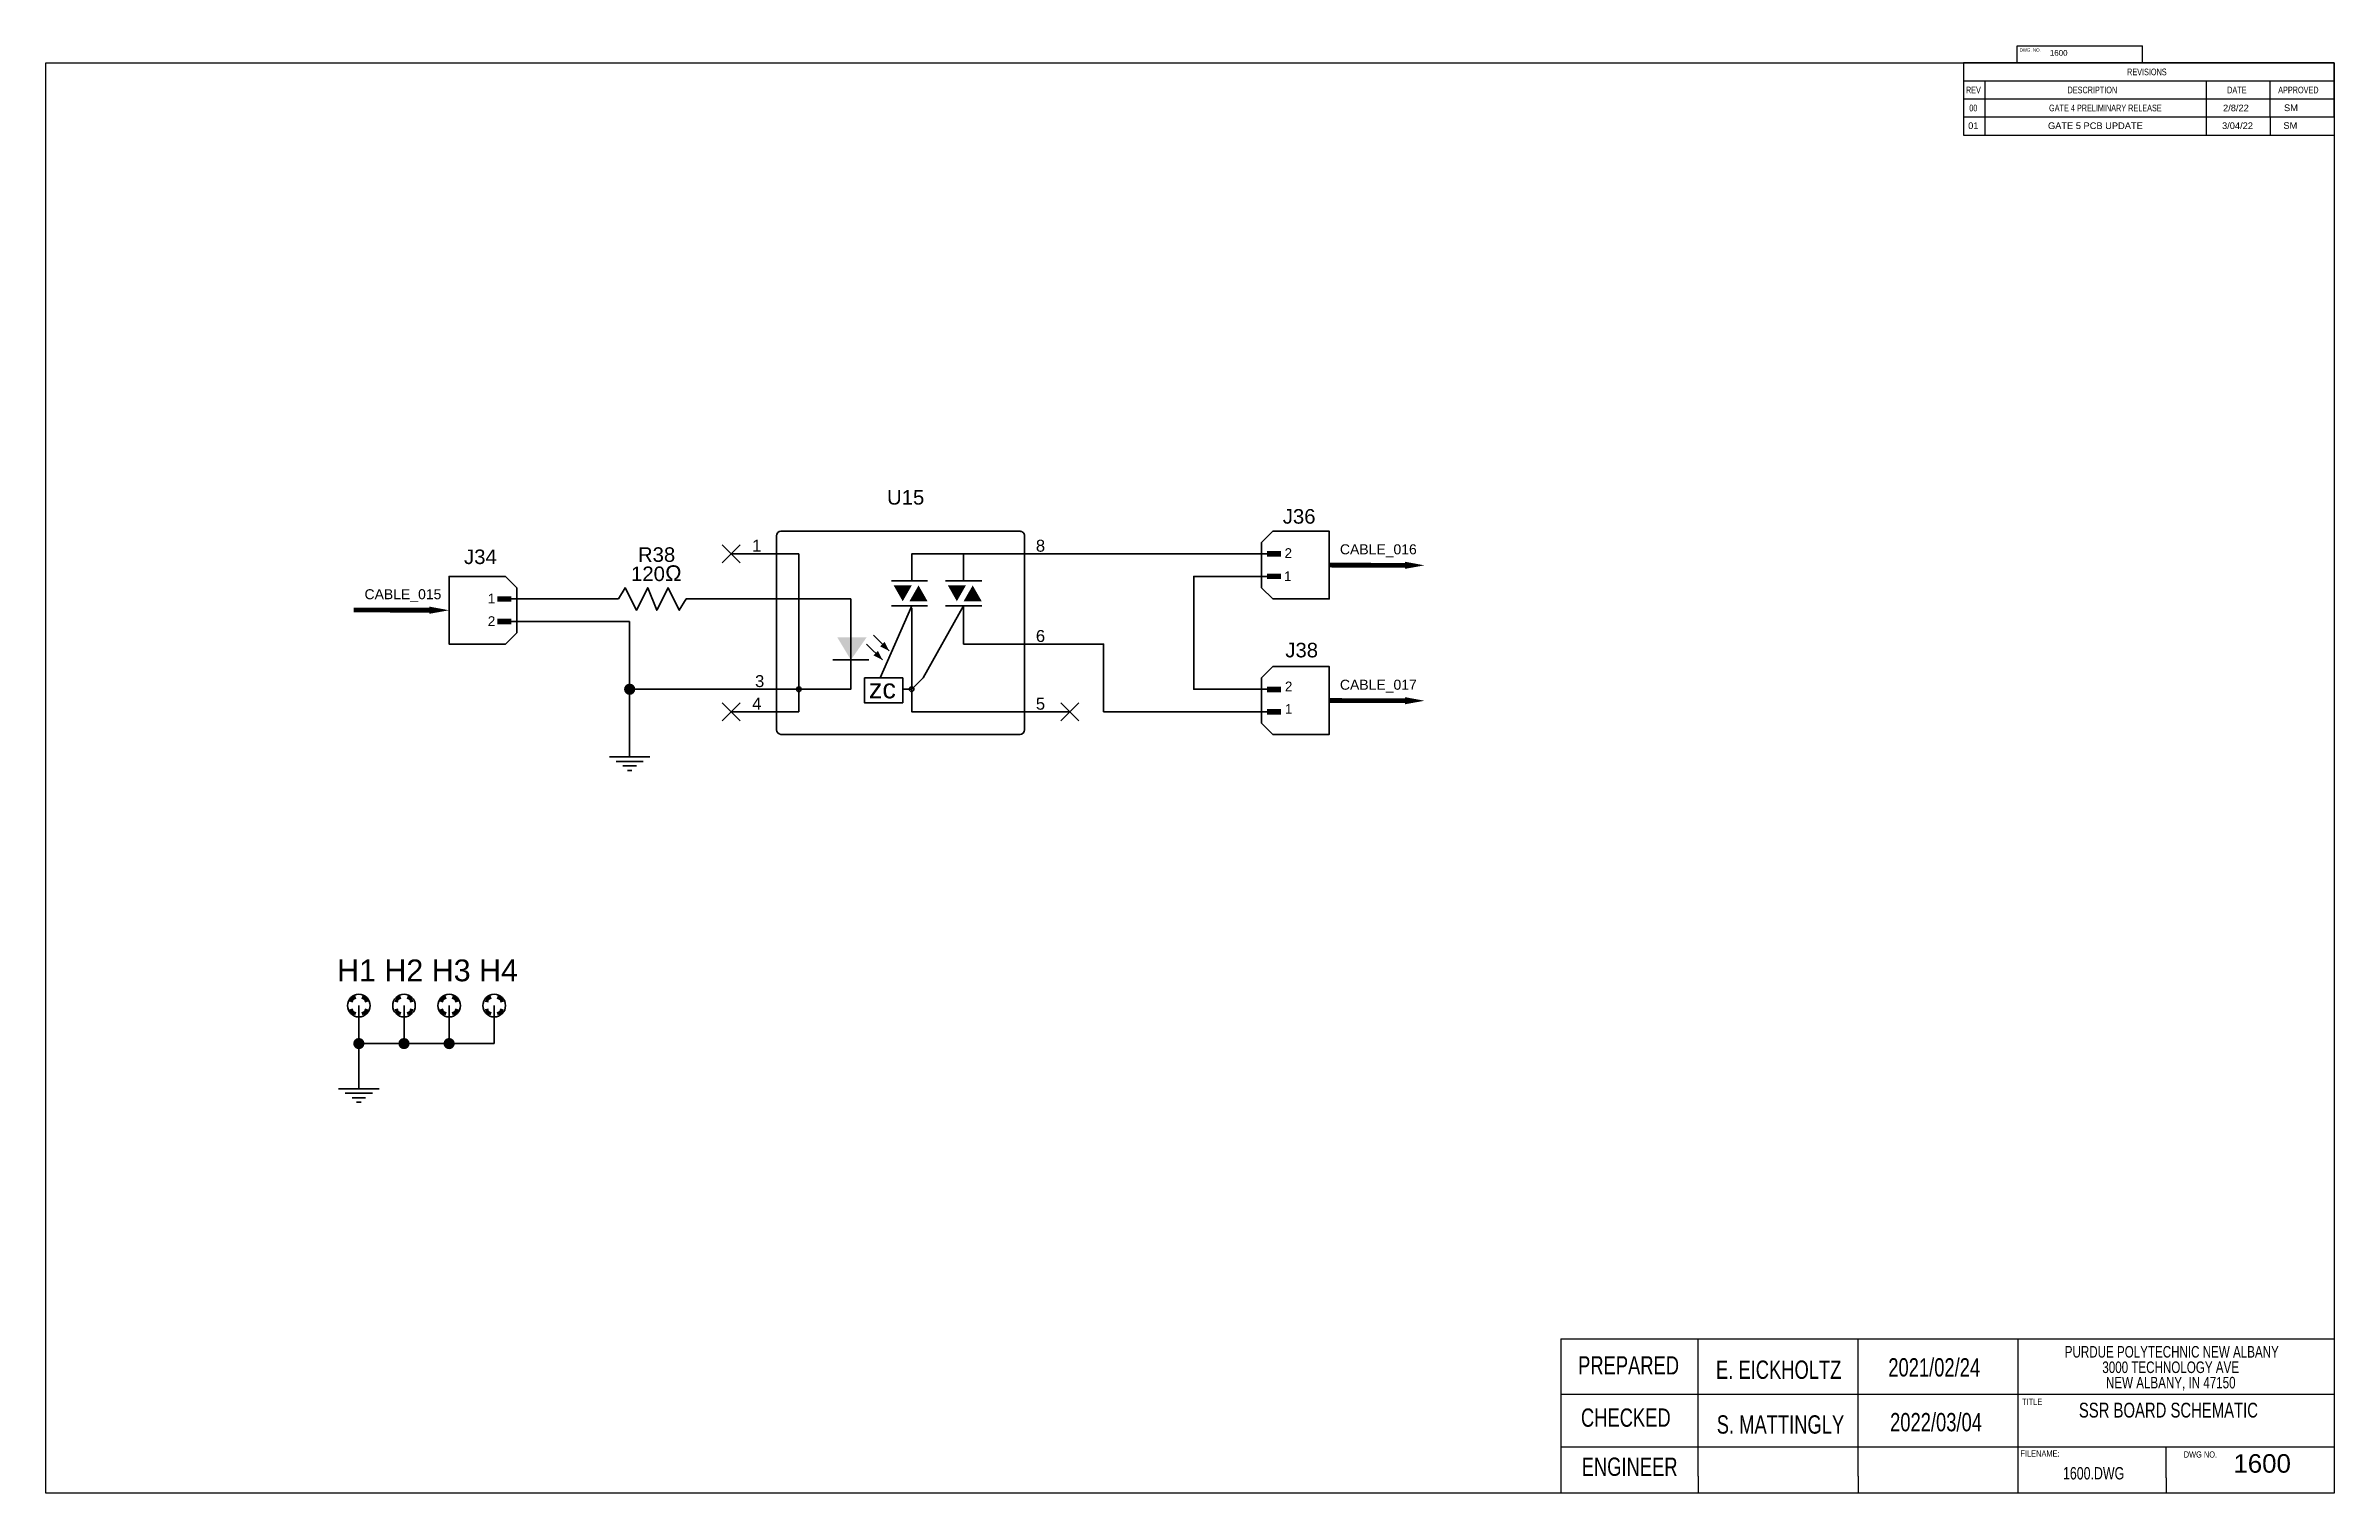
# Model space of a CAD drawing. Header units: inches. Extents: x 2.5 to 50.5, y 2.5 to 32.9.
import ezdxf

# ---------------------------------------------------------------- set-up
doc = ezdxf.new("R2010")
doc.units = ezdxf.units.IN
doc.header["$MEASUREMENT"] = 0
for name, color, linetype, true_color in [('PDF3_Geometry', 7, 'Continuous', 0x870000), ('PDF3_Solid Fills', 7, 'Continuous', 0x870000), ('PDF3_Text', 7, 'Continuous', 0x840000), ('PDF5_Text', 7, 'Continuous', 0xa44a4a)]:
    doc.layers.add(name, color=color, linetype=linetype, true_color=true_color)
doc.layers.add('SLD-0', color=7, linetype='Continuous')
doc.styles.add('PDF Arial', font='arial.ttf')
doc.styles.add('SLDTEXTSTYLE0', font='TXT', dxfattribs={"width": 0.75})
doc.styles.get("Standard").update_dxf_attribs({"font": 'arial.ttf'})

# ---------------------------------------------------------------- blocks, each defined once
blk = doc.blocks.new('SW_NOTE_0_8')
at = {"layer": 'SLD-0', "color": 0, "char_height": 0.125, "attachment_point": 2, "style": 'SLDTEXTSTYLE0'}
for s, insert in [('PURDUE POLYTECHNIC NEW ALBANY', (1.434, 0.161)), ('3000 TECHNOLOGY AVE', (1.422, -0.006)), ('NEW ALBANY, IN 47150', (1.423, -0.172))]:
    blk.add_mtext(s, dxfattribs=dict(at, insert=insert))
blk = doc.blocks.new('SW_TABLEANNOTATION_0')
at = {"color": 0, "linetype": 'Continuous', "lineweight": 25}
for p, q in [((0, 0), (0, -0.338)), ((0, 0), (0.4, 0)), ((0, 0), (0, -1.015)), ((6.955, 0), (0, 0)), ((0.4, 0), (4.55, 0)), ((4.55, 0), (5.75, 0)), ((5.75, 0), (6.955, 0)), ((6.955, 0), (6.955, -0.338)), ((6.955, -1.015), (6.955, 0)), ((0, -0.338), (0, -0.677)), ((0, -0.338), (0.4, -0.338)), ((0.4, -0.338), (0.4, -0.677)), ((0.4, -0.338), (4.55, -0.338)), ((4.55, -0.338), (4.55, -0.677)), ((4.55, -0.338), (5.75, -0.338)), ((5.75, -0.338), (5.75, -0.677)), ((5.75, -0.338), (6.955, -0.338)), ((6.955, -0.338), (6.955, -0.677)), ((0, -0.677), (0.4, -0.677)), ((0, -0.677), (0, -1.015)), ((0, -0.677), (6.955, -0.677)), ((0.4, -0.677), (4.55, -0.677)), ((0.4, -0.677), (0.4, -1.015)), ((4.55, -0.677), (5.75, -0.677)), ((4.55, -0.677), (4.55, -1.015)), ((5.75, -0.677), (6.955, -0.677)), ((5.75, -0.677), (5.75, -1.015)), ((6.955, -0.677), (6.955, -1.015)), ((0, -1.015), (0.4, -1.015)), ((0, -1.015), (6.955, -1.015)), ((0.4, -1.015), (4.55, -1.015)), ((4.55, -1.015), (5.75, -1.015)), ((5.75, -1.015), (6.955, -1.015))]:
    blk.add_line(p, q, dxfattribs=at)
at = {"color": 0, "linetype": 'Continuous', "lineweight": 18, "char_height": 0.125, "attachment_point": 1, "style": 'SLDTEXTSTYLE0'}
for s, insert in [('REVISIONS', (3.069, -0.107)), ('REV', (0.046, -0.446)), ('00', (0.108, -0.784)), ('GATE 4 PRELIMINARY RELEASE', (1.605, -0.784)), ('DESCRIPTION', (1.952, -0.446)), ('DATE', (4.946, -0.446)), ('APPROVED', (5.904, -0.446))]:
    blk.add_mtext(s, dxfattribs=dict(at, insert=insert))

msp = doc.modelspace()

# ---------------------------------------------------------------- hatches: boundary and pattern name
at = {"layer": 'PDF3_Solid Fills', "true_color": 0xcc0000, "transparency": 33554559}
for points in [[(14.865, 19.362, 0.414), (14.747, 19.481), (14.747, 19.481, 0.414), (14.629, 19.362), (14.629, 19.362, 0.414), (14.747, 19.244), (14.747, 19.244, 0.414)], [(9.185, 11.931, 0.414), (9.067, 12.049), (9.067, 12.049, 0.414), (8.949, 11.931), (8.949, 11.931, 0.414), (9.067, 11.813), (9.067, 11.813, 0.414)], [(10.132, 11.931, 0.414), (10.014, 12.049), (10.014, 12.049, 0.414), (9.895, 11.931), (9.895, 11.931, 0.414), (10.014, 11.813), (10.014, 11.813, 0.414)], [(11.079, 11.931, 0.414), (10.96, 12.049), (10.96, 12.049, 0.414), (10.842, 11.931), (10.842, 11.931, 0.414), (10.96, 11.813), (10.96, 11.813, 0.414)]]:
    msp.add_hatch(color=12, dxfattribs=at).paths.add_polyline_path(points)

# ---------------------------------------------------------------- linework, layer by layer
for p, q in [((2.5, 2.5), (2.5, 32.5)), ((2.5, 32.5), (50.5, 32.5)), ((50.5, 32.5), (50.5, 2.5)), ((42.724, 31.365), (42.724, 30.986)), ((43.172, 31.365), (43.172, 30.986)), ((47.811, 31.365), (47.811, 30.986)), ((49.153, 31.365), (49.153, 30.986)), ((42.724, 30.986), (50.5, 30.986)), ((34.278, 5.735), (34.278, 2.5)), ((40.638, 5.735), (50.5, 5.735)), ((50.5, 2.5), (2.5, 2.5)), ((37.156, 2.857), (37.156, 2.5)), ((40.515, 2.857), (40.515, 2.5)), ((46.972, 2.824), (46.972, 2.5)), ((50.5, 2.5), (50.5, 2.5))]:
    msp.add_line(p, q)
at = {"color": 0, "linetype": 'Continuous', "lineweight": 25}
for p, q in [((50.5, 32.5), (42.724, 32.5)), ((50.5, 31.365), (50.5, 32.5))]:
    msp.add_line(p, q, dxfattribs=at)
at = {"layer": 'PDF3_Geometry', "color": 96, "lineweight": 35, "true_color": 0x008700}
msp.add_line((11.907, 11.931), (9.067, 11.931), dxfattribs=at)
at = {"layer": 'PDF3_Geometry', "lineweight": 35}
for points in [[(17.824, 18.51), (17.824, 22.581)], [(16.877, 22.202), (18.297, 22.202)], [(18.297, 18.889), (18.297, 22.202)], [(23.977, 22.202), (20.664, 22.202), (20.664, 21.634)], [(21.752, 22.202), (21.752, 21.634)], [(20.238, 21.634), (20.995, 21.634)], [(21.374, 21.634), (22.131, 21.634)], [(14.274, 21.256), (14.51, 21.256)], [(16.167, 21.256), (15.93, 21.256)], [(16.877, 21.256), (19.386, 21.256), (19.386, 19.362), (16.877, 19.362)], [(20.664, 21.114), (20.001, 19.599)], [(20.238, 21.114), (20.995, 21.114)], [(20.664, 21.066), (20.664, 18.889), (23.977, 18.889)], [(21.374, 21.114), (22.131, 21.114)], [(23.977, 20.309), (21.752, 20.309), (21.752, 21.114)], [(19.717, 20.309), (20.048, 19.978)], [(19.859, 20.498), (20.19, 20.167)], [(19.764, 19.978), (19.007, 19.978)], [(20.664, 19.362), (20.474, 19.362)], [(16.877, 18.889), (18.297, 18.889)], [(22.936, 18.416), (17.918, 18.416)]]:
    msp.add_lwpolyline(points, dxfattribs=at)
msp.add_lwpolyline([(17.918, 22.676), (22.936, 22.676, -0.414375), (23.03, 22.581), (23.03, 18.51)], format="xyb", dxfattribs=at)
at = {"layer": 'PDF3_Geometry', "color": 16, "lineweight": 35, "true_color": 0x840000}
for points in [[(28.237, 21.256), (29.42, 21.256), (29.42, 22.676), (28.237, 22.676), (28, 22.439), (28, 21.492)], [(12.144, 21.729), (10.96, 21.729), (10.96, 20.309), (12.144, 20.309), (12.38, 20.546), (12.38, 21.492)], [(28.237, 18.416), (29.42, 18.416), (29.42, 19.836), (28.237, 19.836), (28, 19.599), (28, 18.652)]]:
    msp.add_lwpolyline(points, close=True, dxfattribs=at)
at = {"layer": 'PDF3_Geometry', "color": 82, "lineweight": 35, "true_color": 0x33cc33}
for points in [[(16.688, 22.392), (17.066, 22.013)], [(17.066, 22.392), (16.688, 22.013)], [(16.688, 19.078), (17.066, 18.7)], [(17.066, 19.078), (16.688, 18.7)], [(23.788, 19.078), (24.166, 18.7)], [(24.166, 19.078), (23.788, 18.7)]]:
    msp.add_lwpolyline(points, dxfattribs=at)
at = {"layer": 'PDF3_Geometry', "color": 96, "lineweight": 35, "true_color": 0x008700}
for points in [[(27.054, 22.202), (23.977, 22.202)], [(27.054, 21.729), (26.58, 21.729), (26.58, 19.362), (27.054, 19.362)], [(14.274, 21.256), (13.327, 21.256)], [(16.167, 21.256), (16.877, 21.256)], [(14.747, 20.782), (13.327, 20.782)], [(14.747, 18.416), (14.747, 20.782)], [(27.054, 18.889), (24.687, 18.889), (24.687, 20.309), (23.977, 20.309)], [(16.877, 19.362), (14.747, 19.362)], [(9.067, 11.458), (9.067, 12.262)], [(10.014, 12.262), (10.014, 11.931)], [(10.96, 12.262), (10.96, 11.931)], [(11.907, 12.262), (11.907, 11.931)]]:
    msp.add_lwpolyline(points, dxfattribs=at)
at = {"layer": 'PDF3_Geometry', "color": 16, "lineweight": 35, "true_color": 0x840000}
for points in [[(27.054, 22.202), (28.355, 22.202)], [(27.054, 21.729), (28.355, 21.729)], [(13.327, 21.256), (12.025, 21.256)], [(13.327, 20.782), (12.025, 20.782)], [(27.054, 19.362), (28.355, 19.362)], [(27.054, 18.889), (28.355, 18.889)]]:
    msp.add_lwpolyline(points, dxfattribs=at)
at = {"layer": 'PDF3_Geometry', "color": 14, "lineweight": 35, "true_color": 0xa00000}
msp.add_lwpolyline([(15.93, 21.256), (15.788, 21.019), (15.552, 21.492), (15.315, 21.019), (15.126, 21.492), (14.889, 21.019), (14.652, 21.492), (14.51, 21.256)], dxfattribs=at)
at = {"layer": 'PDF3_Geometry', "color": 16, "lineweight": 35, "true_color": 0x660000}
msp.add_lwpolyline([(21.752, 21.114), (20.9, 19.599), (20.664, 19.362)], dxfattribs=at)
at = {"layer": 'PDF3_Geometry', "lineweight": 35}
msp.add_lwpolyline([(19.67, 19.599), (20.474, 19.599), (20.474, 19.078), (19.67, 19.078)], close=True, dxfattribs=at)
at = {"layer": 'PDF3_Geometry', "color": 7, "lineweight": 35}
for points in [[(14.747, 17.942), (14.747, 18.416)], [(14.321, 17.942), (15.173, 17.942)], [(14.463, 17.848), (15.031, 17.848)], [(14.605, 17.753), (14.889, 17.753)], [(14.7, 17.658), (14.794, 17.658)], [(9.067, 10.984), (9.067, 11.458)], [(8.641, 10.984), (9.493, 10.984)], [(8.783, 10.89), (9.351, 10.89)], [(8.925, 10.795), (9.209, 10.795)], [(9.02, 10.7), (9.114, 10.7)]]:
    msp.add_lwpolyline(points, dxfattribs=at)
at = {"layer": 'PDF3_Geometry', "color": 15, "lineweight": 35, "true_color": 0xa54949}
for points in [[(9.067, 12.262), (9.067, 12.728)], [(10.014, 12.262), (10.014, 12.728)], [(10.96, 12.262), (10.96, 12.728)], [(11.907, 12.262), (11.907, 12.728)]]:
    msp.add_lwpolyline(points, dxfattribs=at)
at = {"layer": 'PDF3_Geometry', "lineweight": 35}
for centre in [(18.297, 19.362), (20.663, 19.362)]:
    msp.add_circle(centre, 0.0475, dxfattribs=at)
at = {"layer": 'PDF3_Geometry', "color": 15, "lineweight": 35, "true_color": 0xa54949}
for centre in [(9.067, 12.727), (10.014, 12.727), (10.96, 12.727), (11.907, 12.727)]:
    msp.add_circle(centre, 0.237, dxfattribs=at)
at = {"layer": 'PDF3_Geometry', "color": 15, "lineweight": 70, "true_color": 0xa54949}
for centre, start, end in [((9.009, 12.786), 96.9193, 172.9947), ((9.009, 12.67), 187.0822, 263.0038), ((9.125, 12.786), 6.9722, 82.9419), ((9.124, 12.671), 277.1348, 352.9511), ((9.956, 12.786), 96.9193, 172.9947), ((9.956, 12.67), 187.0822, 263.0038), ((10.071, 12.786), 6.9722, 82.9419), ((10.071, 12.671), 277.1348, 352.9511), ((10.902, 12.786), 96.9193, 172.9947), ((10.902, 12.67), 187.0822, 263.0038), ((11.018, 12.786), 6.9722, 82.9419), ((11.018, 12.671), 277.1348, 352.9511), ((11.849, 12.786), 96.9193, 172.9947), ((11.849, 12.67), 187.0822, 263.0038), ((11.965, 12.786), 6.9722, 82.9419), ((11.964, 12.671), 277.1348, 352.9511)]:
    msp.add_arc(centre, 0.109, start, end, dxfattribs=at)
at = {"layer": 'PDF3_Geometry', "lineweight": 35}
for points in [[(17.824, 22.581), (17.824, 22.633), (17.876, 22.676), (17.918, 22.676)], [(17.918, 18.416), (17.866, 18.416), (17.824, 18.468), (17.824, 18.51)], [(23.03, 18.51), (23.03, 18.458), (22.978, 18.416), (22.936, 18.416)]]:
    msp.add_open_spline(points, degree=3, dxfattribs=at)
at = {"layer": 'PDF3_Solid Fills', "color": 16, "lineweight": 35, "true_color": 0x840000, "transparency": 33554559}
for points in [[(28.114, 22.259), (28.412, 22.259), (28.114, 22.141), (28.412, 22.141)], [(28.114, 21.786), (28.412, 21.786), (28.114, 21.672), (28.412, 21.672)], [(11.968, 21.312), (12.267, 21.312), (11.968, 21.199), (12.267, 21.199)], [(11.968, 20.844), (12.267, 20.844), (11.968, 20.725), (12.267, 20.725)], [(28.114, 19.419), (28.412, 19.419), (28.114, 19.301), (28.412, 19.301)], [(28.114, 18.946), (28.412, 18.946), (28.114, 18.832), (28.412, 18.832)]]:
    msp.add_solid(points, dxfattribs=at)
at = {"layer": 'PDF3_Solid Fills', "transparency": 33554559}
for points in [[(20.285, 21.54), (20.474, 21.208), (20.664, 21.54)], [(20.995, 21.208), (20.806, 21.54), (20.616, 21.208)], [(21.421, 21.54), (21.61, 21.208), (21.8, 21.54)], [(22.131, 21.208), (21.942, 21.54), (21.752, 21.208)], [(19.102, 20.451), (19.386, 19.978), (19.717, 20.451)], [(20.048, 19.978), (19.954, 20.167), (19.859, 20.072)], [(20.19, 20.167), (20.096, 20.356), (20.001, 20.262)]]:
    msp.add_solid(points, dxfattribs=at)
at = {"layer": 'PDF5_Text', "color": 0, "const_width": 0.1}
for points in [[(29.42, 21.966), (30.594, 21.963)], [(30.594, 21.963), (31.007, 21.962)], [(8.961, 21.024), (10.135, 21.021)], [(10.135, 21.021), (10.548, 21.02)], [(29.42, 19.126), (30.594, 19.123)], [(30.594, 19.123), (31.007, 19.122)]]:
    msp.add_lwpolyline(points, dxfattribs=at)
at = {"layer": 'PDF5_Text', "color": 0}
for points in [[(31.007, 21.962, 0.15, 0, 0), (31.419, 21.961, 0, 0, 0)], [(10.548, 21.02, 0.15, 0, 0), (10.96, 21.019, 0, 0, 0)], [(31.007, 19.122, 0.15, 0, 0), (31.419, 19.121, 0, 0, 0)]]:
    msp.add_lwpolyline(points, format="xyseb", dxfattribs=at)
at = {"layer": 'SLD-0', "color": 7, "linetype": 'Continuous', "lineweight": 25}
for p, q in [((43.853, 32.5), (43.853, 32.858)), ((43.853, 32.858), (46.481, 32.858)), ((46.481, 32.5), (46.481, 32.858)), ((34.278, 5.735), (43.874, 5.735)), ((37.156, 2.857), (37.156, 5.735)), ((40.515, 2.857), (40.515, 5.735)), ((43.874, 2.5), (43.874, 5.735)), ((34.278, 4.581), (50.5, 4.581)), ((34.278, 3.471), (50.5, 3.471)), ((46.972, 2.824), (46.972, 3.471))]:
    msp.add_line(p, q, dxfattribs=at)

# ---------------------------------------------------------------- block references
at = {"color": 7, "linetype": 'Continuous', "lineweight": 18, "xscale": 1.118033988749895, "yscale": 1.118033988749895, "zscale": 1.118033988749895}
msp.add_blockref('SW_TABLEANNOTATION_0', (42.724, 32.5), dxfattribs=at)
at = {"layer": 'SLD-0', "xscale": 1.941207928188159, "yscale": 1.941207928188159, "zscale": 1.552966342550527}
msp.add_blockref('SW_NOTE_0_8', (44.309, 5.275), dxfattribs=at)

# ---------------------------------------------------------------- texts
at = {"attachment_point": 1}
for s, width, gutter_width, insert, char_height in [('1600', 1.61993, 0.534, (44.535, 32.769), 0.1195), ('01', 0.791, 3.481, (42.822, 31.251), 0.1392), ('GATE 5 PCB UPDATE', 2.36064, 3.481, (44.496, 31.251), 0.13925), ('3/04/22', 0.791, 3.481, (48.147, 31.251), 0.1392), ('2/8/22', 0.791, 3.481, (48.168, 31.624), 0.1392), ('SM', 0.791, 3.481, (49.434, 31.256), 0.1392), ('SM', 0.791, 3.481, (49.447, 31.627), 0.1392), ('1600', 1.89499, 0.625, (48.385, 3.319), 0.3882)]:
    msp.add_mtext_dynamic_manual_height_columns(s, width=width, gutter_width=gutter_width, heights=[0], dxfattribs=dict(at, insert=insert, char_height=char_height))
at = {"layer": 'PDF3_Text', "color": 7, "attachment_point": 7, "style": 'PDF Arial'}
for s, insert, char_height in [('U15', (20.145, 23.231), 0.3049), ('J36', (28.446, 22.831), 0.3049), ('J34', (11.273, 21.984), 0.3049), ('R38', (14.921, 22.03), 0.3049), ('1', (17.316, 22.25), 0.25), ('8', (23.267, 22.244), 0.25), ('2', (28.483, 22.117), 0.203), ('120{\\H1.08333x;\\C0;Ω}', (14.776, 21.627), 0.30494), ('1', (28.471, 21.63), 0.203), ('1', (11.771, 21.164), 0.203), ('2', (11.771, 20.69), 0.203), ('6', (23.267, 20.351), 0.25), ('J38', (28.499, 20.027), 0.3049), ('3', (17.377, 19.405), 0.25), ('zc', (19.764, 19.166), 0.4066), ('2', (28.49, 19.32), 0.203), ('4', (17.316, 18.936), 0.25), ('5', (23.267, 18.93), 0.25), ('1', (28.49, 18.847), 0.203), ('H1 H2 H3 H4', (8.609, 13.231), 0.45685)]:
    msp.add_mtext(s, dxfattribs=dict(at, insert=insert, char_height=char_height))
at = {"layer": 'PDF5_Text', "color": 0, "char_height": 0.2096, "attachment_point": 7, "style": 'PDF Arial'}
for s, insert in [('CABLE_016', (29.645, 22.132)), ('CABLE_015', (9.186, 21.19)), ('CABLE_017', (29.645, 19.292))]:
    msp.add_mtext(s, dxfattribs=dict(at, insert=insert))
at = {"layer": 'SLD-0', "style": 'SLDTEXTSTYLE0'}
for s, insert, char_height, attachment_point in [('DWG. NO.', (44.123, 32.807), 0.0746, 2), ('PREPARED', (35.699, 5.374), 0.3838, 2), ('TITLE', (44.164, 4.483), 0.1294, 2), ('SSR BOARD SCHEMATIC', (47.022, 4.398), 0.31059, 2), ('CHECKED', (35.641, 4.278), 0.3838, 2), ('FILENAME:', (44.329, 3.397), 0.1294, 2), ('DWG NO.', (47.344, 3.377), 0.1294, 1), ('ENGINEER', (35.721, 3.248), 0.3838, 2), ('1600.DWG', (45.453, 3.048), 0.2588, 2)]:
    msp.add_mtext(s, dxfattribs=dict(at, insert=insert, char_height=char_height, attachment_point=attachment_point))
at = {"layer": 'SLD-0', "attachment_point": 2, "style": 'SLDTEXTSTYLE0'}
for s, insert, char_height, width in [('E. EICKHOLTZ', (38.848, 5.283), 0.38384, 3.43191), ('2021/02/24', (42.11, 5.332), 0.3838, 2.44698), ('S. MATTINGLY', (38.885, 4.134), 0.38384, 3.43191), ('2022/03/04', (42.148, 4.183), 0.3838, 2.44698)]:
    msp.add_mtext(s, dxfattribs=dict(at, insert=insert, char_height=char_height, width=width))

doc.saveas('drawing.dxf')
